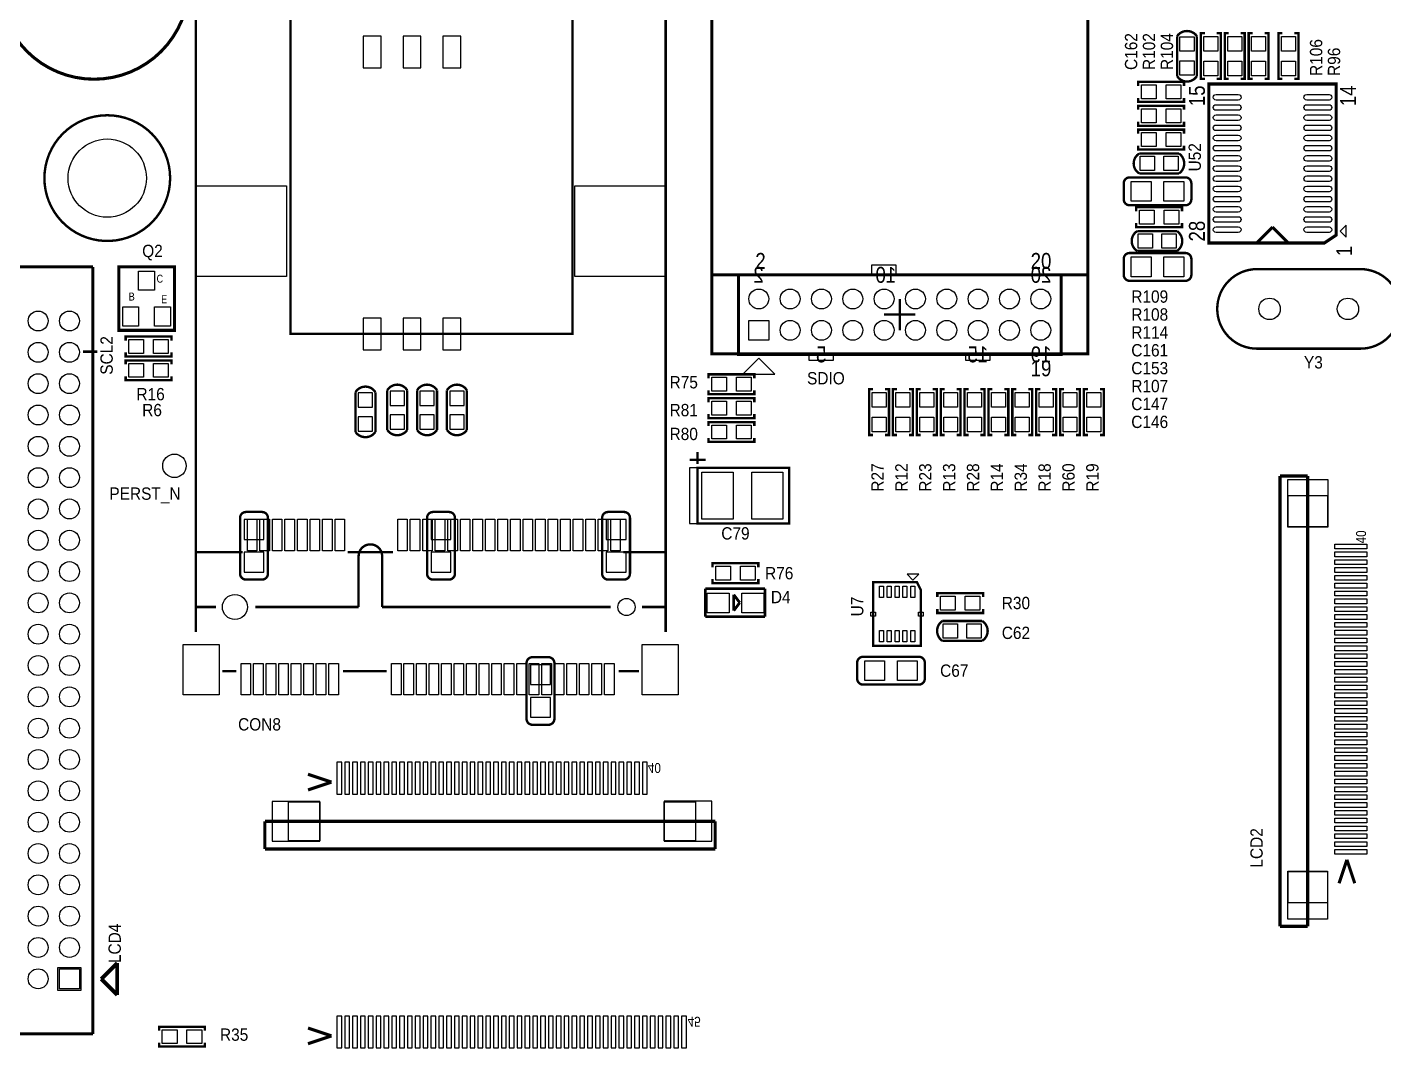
# Model space of a CAD drawing. Extents: x -36 to 186, y -9 to 157.
# Drawn here: x 8.9 to 95.5, y 50.5 to 115.6 of the extents above; entities that cross this region are included whole.
import ezdxf
from ezdxf.enums import TextEntityAlignment as Align

# ---------------------------------------------------------------- set-up
doc = ezdxf.new("R2010")
doc.units = 0
for name, color, linetype in [('BG_SILKSCREEN_TOP', 2, 'CONTINUOUS'), ('PG_SILKSCREEN_BOTTOM', 12, 'CONTINUOUS'), ('PG_SILKSCREEN_TOP', 13, 'CONTINUOUS'), ('PIN_BOTTOM', 15, 'CONTINUOUS'), ('PIN_TOP', 14, 'CONTINUOUS'), ('RD_SILKSCREEN_TOP', 16, 'CONTINUOUS')]:
    doc.layers.add(name, color=color, linetype=linetype)

msp = doc.modelspace()

# ---------------------------------------------------------------- linework, layer by layer
at = {"layer": 'BG_SILKSCREEN_TOP', "const_width": 0.1778}
for points in [[(52.1802, 78.8926), (52.1802, 79.7816)], [(52.1802, 79.7816), (55.9902, 79.7816)], [(55.9902, 78.0036), (55.9902, 79.7816)], [(52.1802, 78.0036), (52.1802, 78.8926)], [(53.9963, 78.3846), (53.9963, 79.4006)], [(53.9963, 79.4006), (54.3773, 78.8926)], [(53.9963, 78.3846), (54.3773, 78.8926)], [(52.1802, 78.0036), (55.9902, 78.0036)]]:
    msp.add_lwpolyline(points, dxfattribs=at)
at = {"layer": 'PG_SILKSCREEN_BOTTOM', "const_width": 0.15}
msp.add_lwpolyline([(43.6976, 96.0486), (25.6975, 96.0486), (25.6975, 121.2486), (43.6976, 121.2486)], close=True, dxfattribs=at)
at = {"layer": 'PG_SILKSCREEN_BOTTOM', "const_width": 0.1524}
for points in [[(29.8475, 92.3315), (29.8475, 89.7915, 0.52086), (31.1175, 89.7915), (31.1175, 92.3315, 0.559837)], [(31.877, 92.456), (31.877, 89.916, 0.520877), (33.147, 89.916), (33.147, 92.456, 0.559817)], [(33.782, 92.456), (33.782, 89.916, 0.520877), (35.052, 89.916), (35.052, 92.456, 0.559817)], [(35.687, 92.456), (35.687, 89.916, 0.520877), (36.957, 89.916), (36.957, 92.456, 0.559817)]]:
    msp.add_lwpolyline(points, format="xyb", close=True, dxfattribs=at)
for points in [[(24.257, 84.3026, 0.414214), (23.876, 84.6836), (22.86, 84.6836, 0.414214), (22.479, 84.3026)], [(36.195, 84.3026, 0.414214), (35.814, 84.6836), (34.798, 84.6836, 0.414214), (34.417, 84.3026)], [(47.371, 84.3026, 0.414214), (46.99, 84.6836), (45.974, 84.6836, 0.414214), (45.593, 84.3026)], [(22.479, 80.7466, 0.414214), (22.86, 80.3656), (23.876, 80.3656, 0.414214), (24.257, 80.7466)], [(34.417, 80.7466, 0.414214), (34.798, 80.3656), (35.814, 80.3656, 0.414214), (36.195, 80.7466)], [(45.593, 80.7466, 0.414214), (45.974, 80.3656), (46.99, 80.3656, 0.414214), (47.371, 80.7466)], [(42.545, 75.0316, 0.414214), (42.164, 75.4126), (41.148, 75.4126, 0.414214), (40.767, 75.0316)], [(40.767, 71.4756, 0.414214), (41.148, 71.0946), (42.164, 71.0946, 0.414214), (42.545, 71.4756)]]:
    msp.add_lwpolyline(points, format="xyb", dxfattribs=at)
at = {"layer": 'PG_SILKSCREEN_BOTTOM'}
for points, const_width in [([(22.479, 80.7466), (22.479, 84.3026)], 0.1524), ([(24.257, 84.3026), (24.257, 80.7466)], 0.1524), ([(34.417, 80.7466), (34.417, 84.3026)], 0.1524), ([(36.195, 84.3026), (36.195, 80.7466)], 0.1524), ([(45.593, 80.7466), (45.593, 84.3026)], 0.1524), ([(47.371, 84.3026), (47.371, 80.7466)], 0.1524), ([(40.767, 71.4756), (40.767, 75.0316)], 0.1524), ([(42.545, 75.0316), (42.545, 71.4756)], 0.1524), ([(26.814, 67.9361), (28.3139, 67.4362)], 0.1999), ([(26.814, 66.9361), (28.3139, 67.4362)], 0.1999), ([(24.064, 64.9361), (52.814, 64.9361)], 0.2032), ([(24.064, 64.9361), (24.064, 63.1612)], 0.2032), ([(52.814, 64.9361), (52.814, 63.1612)], 0.2032), ([(24.064, 63.1612), (52.814, 63.1612)], 0.2032), ([(26.814, 51.7309), (28.3139, 51.231)], 0.1999), ([(26.814, 50.7309), (28.3139, 51.231)], 0.1999)]:
    msp.add_lwpolyline(points, dxfattribs=dict(at, const_width=const_width))
for points in [[(25.5641, 66.1863), (27.5641, 66.1863), (27.5641, 63.6862), (25.5641, 63.6862)], [(49.564, 66.1863), (51.564, 66.1863), (51.564, 63.6861), (49.564, 63.6861)]]:
    msp.add_lwpolyline(points, close=True, dxfattribs=at)
at = {"layer": 'PG_SILKSCREEN_TOP'}
for points, const_width in [([(52.5948, 94.7844), (76.5947, 94.7844), (76.5947, 129.7846), (52.5948, 129.7846)], 0.1999), ([(84.328, 101.854), (84.328, 112.014), (92.456, 112.014), (92.456, 102.362), (91.694, 101.854)], 0.2032), ([(14.7345, 100.3402), (14.7345, 96.2762), (18.2905, 96.2762), (18.2905, 100.3402)], 0.2032), ([(51.689, 87.503), (57.531, 87.503), (57.531, 83.947), (51.689, 83.947)], 0.1524), ([(65.946, 76.1365), (62.898, 76.1365), (62.898, 80.2005), (65.692, 80.2005), (65.946, 79.6925)], 0.1524)]:
    msp.add_lwpolyline(points, close=True, dxfattribs=dict(at, const_width=const_width))
for points, const_width in [([(19.2102, 118.3665, 1), (7.106689, 118.36658, 1)], 0.1999), ([(82.296, 112.522), (82.296, 115.062, -0.520877), (83.566, 115.062), (83.566, 112.522, -0.559817)], 0.1524), ([(18.0132, 106, 1), (9.986795, 105.999982, 1)], 0.1524), ([(79.883, 107.569), (82.423, 107.569, -0.520877), (82.423, 106.299), (79.883, 106.299, -0.559817)], 0.1524), ([(79.756, 102.616), (82.296, 102.616, -0.520877), (82.296, 101.346), (79.756, 101.346, -0.559817)], 0.1524), ([(87.9094, 100.1903), (94.0054, 100.1903, -1), (94.0054, 95.1103), (87.4014, 95.1103, -1), (87.4014, 100.1903)], 0.1524), ([(69.85, 76.454), (67.31, 76.454, -0.520877), (67.31, 77.724), (69.85, 77.724, -0.559817)], 0.1524)]:
    msp.add_lwpolyline(points, format="xyb", close=True, dxfattribs=dict(at, const_width=const_width))
for points, const_width in [([(19.6481, 77.0155), (19.6481, 123.5156)], 0.1524), ([(49.6481, 123.5156), (49.6481, 77.0155)], 0.1524), ([(84.074, 112.3315), (83.82, 112.3315), (83.82, 115.2525), (84.074, 115.2525)], 0.1524), ([(84.836, 112.3315), (85.09, 112.3315), (85.09, 115.2525), (84.836, 115.2525)], 0.1524), ([(85.598, 112.3315), (85.344, 112.3315), (85.344, 115.2525), (85.598, 115.2525)], 0.1524), ([(86.36, 112.3315), (86.614, 112.3315), (86.614, 115.2525), (86.36, 115.2525)], 0.1524), ([(87.122, 112.3315), (86.868, 112.3315), (86.868, 115.2525), (87.122, 115.2525)], 0.1524), ([(87.884, 112.3315), (88.138, 112.3315), (88.138, 115.2525), (87.884, 115.2525)], 0.1524), ([(89.027, 112.3315), (88.773, 112.3315), (88.773, 115.2525), (89.027, 115.2525)], 0.1524), ([(89.789, 112.3315), (90.043, 112.3315), (90.043, 115.2525), (89.789, 115.2525)], 0.1524), ([(82.7405, 111.887), (82.7405, 112.141), (79.8195, 112.141), (79.8195, 111.887)], 0.1524), ([(82.7405, 111.125), (82.7405, 110.871), (79.8195, 110.871), (79.8195, 111.125)], 0.1524), ([(82.7405, 110.363), (82.7405, 110.617), (79.8195, 110.617), (79.8195, 110.363)], 0.1524), ([(82.7405, 109.601), (82.7405, 109.347), (79.8195, 109.347), (79.8195, 109.601)], 0.1524), ([(82.7405, 108.839), (82.7405, 109.093), (79.8195, 109.093), (79.8195, 108.839)], 0.1524), ([(82.7405, 108.077), (82.7405, 107.823), (79.8195, 107.823), (79.8195, 108.077)], 0.1524), ([(82.8294, 106.045), (79.2734, 106.045)], 0.1524), ([(79.2734, 104.267), (82.8294, 104.267)], 0.1524), ([(82.6135, 103.886), (82.6135, 104.14), (79.6925, 104.14), (79.6925, 103.886)], 0.1524), ([(82.6135, 103.124), (82.6135, 102.87), (79.6925, 102.87), (79.6925, 103.124)], 0.1524), ([(88.392, 102.87), (87.376, 101.854)], 0.2032), ([(88.392, 102.87), (89.408, 101.854)], 0.2032), ([(82.8294, 101.219), (79.2734, 101.219)], 0.1524), ([(13.0851, 100.3325), (8.0851, 100.3325)], 0.1999), ([(13.0848, 51.3613), (13.0851, 100.3325)], 0.1999), ([(52.6567, 99.8245), (76.6597, 99.8245)], 0.1999), ([(54.5948, 99.8245), (54.2948, 99.8245), (54.2948, 94.7445), (54.5948, 94.7445)], 0.2032), ([(54.5948, 99.8245), (74.8947, 99.8245), (74.8947, 94.7445), (54.5948, 94.7445)], 0.2032), ([(79.2734, 99.441), (82.8294, 99.441)], 0.1524), ([(65.5947, 97.2845), (64.5947, 97.2845), (64.5947, 98.2845)], 0.1501), ([(63.5947, 97.2845), (64.5947, 97.2845), (64.5947, 96.2845)], 0.1501), ([(18.0975, 95.631), (18.0975, 95.885), (15.1765, 95.885), (15.1765, 95.631)], 0.1524), ([(12.446, 94.9198), (13.3604, 94.9198)], 0.1524), ([(18.0975, 94.869), (18.0975, 94.615), (15.1765, 94.615), (15.1765, 94.869)], 0.1524), ([(15.1765, 94.107), (15.1765, 94.361), (18.0975, 94.361), (18.0975, 94.107)], 0.1524), ([(52.3875, 93.218), (52.3875, 93.472), (55.3085, 93.472), (55.3085, 93.218)], 0.1524), ([(15.1765, 93.345), (15.1765, 93.091), (18.0975, 93.091), (18.0975, 93.345)], 0.1524), ([(52.3875, 92.456), (52.3875, 92.202), (55.3085, 92.202), (55.3085, 92.456)], 0.1524), ([(52.3875, 91.694), (52.3875, 91.948), (55.3085, 91.948), (55.3085, 91.694)], 0.1524), ([(62.8904, 89.5985), (62.6364, 89.5985), (62.6364, 92.5195), (62.8904, 92.5195)], 0.1524), ([(63.6524, 89.5985), (63.9064, 89.5985), (63.9064, 92.5195), (63.6524, 92.5195)], 0.1524), ([(64.4144, 92.5195), (64.1604, 92.5195), (64.1604, 89.5985), (64.4144, 89.5985)], 0.1524), ([(65.1764, 92.5195), (65.4304, 92.5195), (65.4304, 89.5985), (65.1764, 89.5985)], 0.1524), ([(65.9384, 89.5985), (65.6844, 89.5985), (65.6844, 92.5195), (65.9384, 92.5195)], 0.1524), ([(66.7004, 89.5985), (66.9544, 89.5985), (66.9544, 92.5195), (66.7004, 92.5195)], 0.1524), ([(67.4624, 92.5195), (67.2084, 92.5195), (67.2084, 89.5985), (67.4624, 89.5985)], 0.1524), ([(68.2244, 92.5195), (68.4784, 92.5195), (68.4784, 89.5985), (68.2244, 89.5985)], 0.1524), ([(68.9864, 89.5985), (68.7324, 89.5985), (68.7324, 92.5195), (68.9864, 92.5195)], 0.1524), ([(69.7484, 89.5985), (70.0024, 89.5985), (70.0024, 92.5195), (69.7484, 92.5195)], 0.1524), ([(70.5104, 92.5195), (70.2564, 92.5195), (70.2564, 89.5985), (70.5104, 89.5985)], 0.1524), ([(71.2724, 92.5195), (71.5264, 92.5195), (71.5264, 89.5985), (71.2724, 89.5985)], 0.1524), ([(72.0344, 89.5985), (71.7804, 89.5985), (71.7804, 92.5195), (72.0344, 92.5195)], 0.1524), ([(72.7964, 89.5985), (73.0504, 89.5985), (73.0504, 92.5195), (72.7964, 92.5195)], 0.1524), ([(73.5584, 92.5195), (73.3044, 92.5195), (73.3044, 89.5985), (73.5584, 89.5985)], 0.1524), ([(74.3204, 92.5195), (74.5744, 92.5195), (74.5744, 89.5985), (74.3204, 89.5985)], 0.1524), ([(75.0824, 89.5985), (74.8284, 89.5985), (74.8284, 92.5195), (75.0824, 92.5195)], 0.1524), ([(75.8444, 89.5985), (76.0984, 89.5985), (76.0984, 92.5195), (75.8444, 92.5195)], 0.1524), ([(76.6064, 92.5195), (76.3524, 92.5195), (76.3524, 89.5985), (76.6064, 89.5985)], 0.1524), ([(77.3684, 92.5195), (77.6224, 92.5195), (77.6224, 89.5985), (77.3684, 89.5985)], 0.1524), ([(52.3875, 90.932), (52.3875, 90.678), (55.3085, 90.678), (55.3085, 90.932)], 0.1524), ([(52.3875, 90.17), (52.3875, 90.424), (55.3085, 90.424), (55.3085, 90.17)], 0.1524), ([(52.3875, 89.408), (52.3875, 89.154), (55.3085, 89.154), (55.3085, 89.408)], 0.1524), ([(51.689, 88.519), (51.689, 87.757)], 0.1524), ([(51.181, 88.011), (52.197, 88.011)], 0.1524), ([(90.6409, 86.977), (88.866, 86.977)], 0.2032), ([(88.866, 58.227), (88.866, 86.977)], 0.2032), ([(90.6409, 58.227), (90.6409, 86.977)], 0.2032), ([(22.6481, 82.1155), (19.6481, 82.1155)], 0.1524), ([(32.2481, 82.1155), (29.3482, 82.1155)], 0.1524), ([(30.0481, 78.6155), (30.0481, 81.8655)], 0.1524), ([(31.5481, 81.8655), (31.5481, 78.6155)], 0.1524), ([(49.6481, 82.1155), (46.9481, 82.1155)], 0.1524), ([(52.644, 81.1555), (52.644, 81.4095), (55.565, 81.4095), (55.565, 81.1555)], 0.1524), ([(52.644, 80.3935), (52.644, 80.1395), (55.565, 80.1395), (55.565, 80.3935)], 0.1524), ([(69.9135, 79.248), (69.9135, 79.502), (66.9925, 79.502), (66.9925, 79.248)], 0.1524), ([(20.9481, 78.6155), (19.6481, 78.6155)], 0.1524), ([(30.0481, 78.6155), (23.4481, 78.6155)], 0.1524), ([(46.1481, 78.6155), (31.5481, 78.6155)], 0.1524), ([(49.6481, 78.6155), (48.1481, 78.6155)], 0.1524), ([(69.9135, 78.486), (69.9135, 78.232), (66.9925, 78.232), (66.9925, 78.486)], 0.1524), ([(65.8114, 75.438), (62.2554, 75.438)], 0.1524), ([(21.3481, 74.5155), (22.2481, 74.5155)], 0.1524), ([(29.0482, 74.5155), (31.8481, 74.5155)], 0.1524), ([(46.6481, 74.5155), (47.9481, 74.5155)], 0.1524), ([(62.2554, 73.66), (65.8114, 73.66)], 0.1524), ([(92.6409, 60.977), (93.141, 62.4769)], 0.1999), ([(93.6409, 60.977), (93.141, 62.4769)], 0.1999), ([(90.6409, 58.227), (88.866, 58.227)], 0.2032), ([(13.6169, 54.8665), (14.6329, 55.8825)], 0.254), ([(14.6329, 53.8505), (14.6329, 55.8825)], 0.254), ([(14.6329, 53.8505), (13.6169, 54.8665)], 0.254), ([(13.0848, 51.3613), (8.0848, 51.3613)], 0.1999), ([(20.2311, 51.562), (20.2311, 51.816), (17.3101, 51.816), (17.3101, 51.562)], 0.1524), ([(20.2311, 50.8), (20.2311, 50.546), (17.3101, 50.546), (17.3101, 50.8)], 0.1524)]:
    msp.add_lwpolyline(points, dxfattribs=dict(at, const_width=const_width))
at = {"layer": 'PG_SILKSCREEN_TOP', "const_width": 0.1524}
for points in [[(79.2734, 104.267, -0.414214), (78.8924, 104.648), (78.8924, 105.664, -0.414214), (79.2734, 106.045)], [(82.8294, 106.045, -0.414214), (83.2104, 105.664), (83.2104, 104.648, -0.414214), (82.8294, 104.267)], [(79.2734, 99.441, -0.414214), (78.8924, 99.822), (78.8924, 100.838, -0.414214), (79.2734, 101.219)], [(82.8294, 101.219, -0.414214), (83.2104, 100.838), (83.2104, 99.822, -0.414214), (82.8294, 99.441)], [(31.5481, 81.8655, 1), (30.0481, 81.8655)], [(62.2554, 73.66, -0.414214), (61.8744, 74.041), (61.8744, 75.057, -0.414214), (62.2554, 75.438)], [(65.8114, 75.438, -0.414214), (66.1924, 75.057), (66.1924, 74.041, -0.414214), (65.8114, 73.66)]]:
    msp.add_lwpolyline(points, format="xyb", dxfattribs=at)
at = {"layer": 'PG_SILKSCREEN_TOP'}
for points in [[(92.71, 102.616), (93.091, 102.235), (93.091, 102.997)], [(62.8167, 99.8245), (62.8167, 100.4595), (64.3407, 100.4595), (64.3407, 99.8245)], [(55.5948, 94.5065), (54.5788, 93.4905), (56.6108, 93.4905)], [(58.8167, 94.3635), (58.8167, 94.7445), (60.3407, 94.7445), (60.3407, 94.3635)], [(68.8167, 94.3635), (68.8167, 94.7445), (70.3407, 94.7445), (70.3407, 94.3635)], [(51.181, 87.503), (51.181, 83.947), (51.689, 83.947), (51.689, 87.503)], [(91.8911, 83.727), (89.3909, 83.727), (89.3909, 85.727), (91.8911, 85.727)], [(65.438, 80.3275), (65.819, 80.7085), (65.057, 80.7085)], [(91.8911, 59.7271), (89.391, 59.7271), (89.391, 61.7271), (91.8911, 61.7271)], [(12.3215, 54.1299), (10.8483, 54.1299), (10.8483, 55.6031), (12.3215, 55.6031)]]:
    msp.add_lwpolyline(points, close=True, dxfattribs=at)
at = {"layer": 'PIN_BOTTOM'}
for points in [[(31.489, 113.0325), (31.489, 115.0645), (30.346, 115.0645), (30.346, 113.0325)], [(34.029, 113.0325), (34.029, 115.0645), (32.886, 115.0645), (32.886, 113.0325)], [(36.569, 113.0325), (36.569, 115.0645), (35.426, 115.0645), (35.426, 113.0325)], [(19.6525, 99.7199), (19.6525, 105.5111), (25.4437, 105.5111), (25.4437, 99.7199)], [(43.8525, 99.7199), (43.8525, 105.5111), (49.6437, 105.5111), (49.6437, 99.7199)], [(31.489, 95.0325), (31.489, 97.0645), (30.346, 97.0645), (30.346, 95.0325)], [(34.029, 95.0325), (34.029, 97.0645), (32.886, 97.0645), (32.886, 95.0325)], [(36.569, 95.0325), (36.569, 97.0645), (35.426, 97.0645), (35.426, 95.0325)], [(54.9597, 95.6495), (54.9597, 96.9195), (56.2297, 96.9195), (56.2297, 95.6495)], [(30.9397, 92.2807), (30.0253, 92.2807), (30.0253, 91.3663), (30.9397, 91.3663)], [(32.9692, 92.4052), (32.0548, 92.4052), (32.0548, 91.4908), (32.9692, 91.4908)], [(34.8742, 92.4052), (33.9598, 92.4052), (33.9598, 91.4908), (34.8742, 91.4908)], [(36.7792, 92.4052), (35.8648, 92.4052), (35.8648, 91.4908), (36.7792, 91.4908)], [(30.9397, 90.7567), (30.0253, 90.7567), (30.0253, 89.8423), (30.9397, 89.8423)], [(32.9692, 90.8812), (32.0548, 90.8812), (32.0548, 89.9668), (32.9692, 89.9668)], [(34.8742, 90.8812), (33.9598, 90.8812), (33.9598, 89.9668), (34.8742, 89.9668)], [(36.7792, 90.8812), (35.8648, 90.8812), (35.8648, 89.9668), (36.7792, 89.9668)], [(24.003, 84.201), (22.733, 84.201), (22.733, 82.931), (24.003, 82.931)], [(35.941, 84.201), (34.671, 84.201), (34.671, 82.931), (35.941, 82.931)], [(47.117, 84.201), (45.847, 84.201), (45.847, 82.931), (47.117, 82.931)], [(24.003, 82.1182), (22.733, 82.1182), (22.733, 80.8482), (24.003, 80.8482)], [(35.941, 82.1182), (34.671, 82.1182), (34.671, 80.8482), (35.941, 80.8482)], [(47.117, 82.1182), (45.847, 82.1182), (45.847, 80.8482), (47.117, 80.8482)], [(42.291, 74.93), (41.021, 74.93), (41.021, 73.66), (42.291, 73.66)], [(42.291, 72.8472), (41.021, 72.8472), (41.021, 71.5772), (42.291, 71.5772)], [(28.6614, 68.7045), (28.6614, 66.6725), (28.9662, 66.6725), (28.9662, 68.7045)], [(29.1615, 68.7045), (29.1615, 66.6725), (29.4663, 66.6725), (29.4663, 68.7045)], [(29.6616, 68.7045), (29.6616, 66.6725), (29.9664, 66.6725), (29.9664, 68.7045)], [(30.1617, 68.7045), (30.1617, 66.6725), (30.4665, 66.6725), (30.4665, 68.7045)], [(30.6619, 68.7045), (30.6619, 66.6725), (30.9667, 66.6725), (30.9667, 68.7045)], [(31.162, 68.7045), (31.162, 66.6725), (31.4668, 66.6725), (31.4668, 68.7045)], [(31.6621, 68.7045), (31.6621, 66.6725), (31.9669, 66.6725), (31.9669, 68.7045)], [(32.1622, 68.7045), (32.1622, 66.6725), (32.467, 66.6725), (32.467, 68.7045)], [(32.6624, 68.7045), (32.6624, 66.6725), (32.9672, 66.6725), (32.9672, 68.7045)], [(33.1625, 68.7045), (33.1625, 66.6725), (33.4673, 66.6725), (33.4673, 68.7045)], [(33.6626, 68.7045), (33.6626, 66.6725), (33.9674, 66.6725), (33.9674, 68.7045)], [(34.1627, 68.7045), (34.1627, 66.6725), (34.4675, 66.6725), (34.4675, 68.7045)], [(34.6629, 68.7045), (34.6629, 66.6725), (34.9677, 66.6725), (34.9677, 68.7045)], [(35.163, 68.7045), (35.163, 66.6725), (35.4678, 66.6725), (35.4678, 68.7045)], [(35.6631, 68.7045), (35.6631, 66.6725), (35.9679, 66.6725), (35.9679, 68.7045)], [(36.1632, 68.7045), (36.1632, 66.6725), (36.468, 66.6725), (36.468, 68.7045)], [(36.6634, 68.7045), (36.6634, 66.6725), (36.9682, 66.6725), (36.9682, 68.7045)], [(37.1635, 68.7045), (37.1635, 66.6725), (37.4683, 66.6725), (37.4683, 68.7045)], [(37.6636, 68.7045), (37.6636, 66.6725), (37.9684, 66.6725), (37.9684, 68.7045)], [(38.1638, 68.7045), (38.1638, 66.6725), (38.4686, 66.6725), (38.4686, 68.7045)], [(38.6639, 68.7045), (38.6639, 66.6725), (38.9687, 66.6725), (38.9687, 68.7045)], [(39.164, 68.7045), (39.164, 66.6725), (39.4688, 66.6725), (39.4688, 68.7045)], [(39.6641, 68.7045), (39.6641, 66.6725), (39.9689, 66.6725), (39.9689, 68.7045)], [(40.1643, 68.7045), (40.1643, 66.6725), (40.4691, 66.6725), (40.4691, 68.7045)], [(40.6644, 68.7045), (40.6644, 66.6725), (40.9692, 66.6725), (40.9692, 68.7045)], [(41.1645, 68.7045), (41.1645, 66.6725), (41.4693, 66.6725), (41.4693, 68.7045)], [(41.6646, 68.7045), (41.6646, 66.6725), (41.9694, 66.6725), (41.9694, 68.7045)], [(42.1648, 68.7045), (42.1648, 66.6725), (42.4696, 66.6725), (42.4696, 68.7045)], [(42.6649, 68.7045), (42.6649, 66.6725), (42.9697, 66.6725), (42.9697, 68.7045)], [(43.165, 68.7045), (43.165, 66.6725), (43.4698, 66.6725), (43.4698, 68.7045)], [(43.6651, 68.7045), (43.6651, 66.6725), (43.9699, 66.6725), (43.9699, 68.7045)], [(44.1653, 68.7045), (44.1653, 66.6725), (44.4701, 66.6725), (44.4701, 68.7045)], [(44.6654, 68.7045), (44.6654, 66.6725), (44.9702, 66.6725), (44.9702, 68.7045)], [(45.1655, 68.7045), (45.1655, 66.6725), (45.4703, 66.6725), (45.4703, 68.7045)], [(45.6656, 68.7045), (45.6656, 66.6725), (45.9704, 66.6725), (45.9704, 68.7045)], [(46.1658, 68.7045), (46.1658, 66.6725), (46.4706, 66.6725), (46.4706, 68.7045)], [(46.6659, 68.7045), (46.6659, 66.6725), (46.9707, 66.6725), (46.9707, 68.7045)], [(47.166, 68.7045), (47.166, 66.6725), (47.4708, 66.6725), (47.4708, 68.7045)], [(47.6661, 68.7045), (47.6661, 66.6725), (47.9709, 66.6725), (47.9709, 68.7045)], [(48.1663, 68.7045), (48.1663, 66.6725), (48.4711, 66.6725), (48.4711, 68.7045)], [(24.5288, 66.2), (24.5288, 63.66), (27.5768, 63.66), (27.5768, 66.2)], [(49.5503, 66.2127), (49.5503, 63.6727), (52.5983, 63.6727), (52.5983, 66.2127)], [(12.2214, 54.2424), (10.9514, 54.2424), (10.9514, 55.5124), (12.2214, 55.5124)], [(28.6614, 52.4993), (28.6614, 50.4673), (28.9662, 50.4673), (28.9662, 52.4993)], [(29.1615, 52.4993), (29.1615, 50.4673), (29.4663, 50.4673), (29.4663, 52.4993)], [(29.6616, 52.4993), (29.6616, 50.4673), (29.9664, 50.4673), (29.9664, 52.4993)], [(30.1617, 52.4993), (30.1617, 50.4673), (30.4665, 50.4673), (30.4665, 52.4993)], [(30.6619, 52.4993), (30.6619, 50.4673), (30.9667, 50.4673), (30.9667, 52.4993)], [(31.162, 52.4993), (31.162, 50.4673), (31.4668, 50.4673), (31.4668, 52.4993)], [(31.6621, 52.4993), (31.6621, 50.4673), (31.9669, 50.4673), (31.9669, 52.4993)], [(32.1622, 52.4993), (32.1622, 50.4673), (32.467, 50.4673), (32.467, 52.4993)], [(32.6624, 52.4993), (32.6624, 50.4673), (32.9672, 50.4673), (32.9672, 52.4993)], [(33.1625, 52.4993), (33.1625, 50.4673), (33.4673, 50.4673), (33.4673, 52.4993)], [(33.6626, 52.4993), (33.6626, 50.4673), (33.9674, 50.4673), (33.9674, 52.4993)], [(34.1627, 52.4993), (34.1627, 50.4673), (34.4675, 50.4673), (34.4675, 52.4993)], [(34.6629, 52.4993), (34.6629, 50.4673), (34.9677, 50.4673), (34.9677, 52.4993)], [(35.163, 52.4993), (35.163, 50.4673), (35.4678, 50.4673), (35.4678, 52.4993)], [(35.6631, 52.4993), (35.6631, 50.4673), (35.9679, 50.4673), (35.9679, 52.4993)], [(36.1633, 52.4993), (36.1633, 50.4673), (36.4681, 50.4673), (36.4681, 52.4993)], [(36.6634, 52.4993), (36.6634, 50.4673), (36.9682, 50.4673), (36.9682, 52.4993)], [(37.1635, 52.4993), (37.1635, 50.4673), (37.4683, 50.4673), (37.4683, 52.4993)], [(37.6636, 52.4993), (37.6636, 50.4673), (37.9684, 50.4673), (37.9684, 52.4993)], [(38.1638, 52.4993), (38.1638, 50.4673), (38.4686, 50.4673), (38.4686, 52.4993)], [(38.6639, 52.4993), (38.6639, 50.4673), (38.9687, 50.4673), (38.9687, 52.4993)], [(39.164, 52.4993), (39.164, 50.4673), (39.4688, 50.4673), (39.4688, 52.4993)], [(39.6641, 52.4993), (39.6641, 50.4673), (39.9689, 50.4673), (39.9689, 52.4993)], [(40.1643, 52.4993), (40.1643, 50.4673), (40.4691, 50.4673), (40.4691, 52.4993)], [(40.6644, 52.4993), (40.6644, 50.4673), (40.9692, 50.4673), (40.9692, 52.4993)], [(41.1645, 52.4993), (41.1645, 50.4673), (41.4693, 50.4673), (41.4693, 52.4993)], [(41.6646, 52.4993), (41.6646, 50.4673), (41.9694, 50.4673), (41.9694, 52.4993)], [(42.1648, 52.4993), (42.1648, 50.4673), (42.4696, 50.4673), (42.4696, 52.4993)], [(42.6649, 52.4993), (42.6649, 50.4673), (42.9697, 50.4673), (42.9697, 52.4993)], [(43.165, 52.4993), (43.165, 50.4673), (43.4698, 50.4673), (43.4698, 52.4993)], [(43.6651, 52.4993), (43.6651, 50.4673), (43.9699, 50.4673), (43.9699, 52.4993)], [(44.1653, 52.4993), (44.1653, 50.4673), (44.4701, 50.4673), (44.4701, 52.4993)], [(44.6654, 52.4993), (44.6654, 50.4673), (44.9702, 50.4673), (44.9702, 52.4993)], [(45.1655, 52.4993), (45.1655, 50.4673), (45.4703, 50.4673), (45.4703, 52.4993)], [(45.6656, 52.4993), (45.6656, 50.4673), (45.9704, 50.4673), (45.9704, 52.4993)], [(46.1658, 52.4993), (46.1658, 50.4673), (46.4706, 50.4673), (46.4706, 52.4993)], [(46.6659, 52.4993), (46.6659, 50.4673), (46.9707, 50.4673), (46.9707, 52.4993)], [(47.166, 52.4993), (47.166, 50.4673), (47.4708, 50.4673), (47.4708, 52.4993)], [(47.6661, 52.4993), (47.6661, 50.4673), (47.9709, 50.4673), (47.9709, 52.4993)], [(48.1663, 52.4993), (48.1663, 50.4673), (48.4711, 50.4673), (48.4711, 52.4993)], [(48.6663, 52.4993), (48.6663, 50.4673), (48.9711, 50.4673), (48.9711, 52.4993)], [(49.1663, 52.4993), (49.1663, 50.4673), (49.4711, 50.4673), (49.4711, 52.4993)], [(49.6663, 52.4993), (49.6663, 50.4673), (49.9711, 50.4673), (49.9711, 52.4993)], [(50.1663, 52.4993), (50.1663, 50.4673), (50.4711, 50.4673), (50.4711, 52.4993)], [(50.6663, 52.4993), (50.6663, 50.4673), (50.9711, 50.4673), (50.9711, 52.4993)]]:
    msp.add_lwpolyline(points, close=True, dxfattribs=at)
for centre, radius in [((14, 106), 2.5), ((55.5947, 98.2845), 0.635), ((57.5947, 98.2845), 0.635), ((59.5947, 98.2845), 0.635), ((61.5947, 98.2845), 0.635), ((63.5947, 98.2845), 0.635), ((65.5947, 98.2845), 0.635), ((67.5947, 98.2845), 0.635), ((69.5947, 98.2845), 0.635), ((71.5947, 98.2845), 0.635), ((73.5947, 98.2845), 0.635), ((88.2015, 97.6503), 0.6858), ((93.2053, 97.6503), 0.6858), ((9.5864, 96.8773), 0.635), ((11.5864, 96.8773), 0.635), ((57.5947, 96.2845), 0.635), ((59.5947, 96.2845), 0.635), ((61.5947, 96.2845), 0.635), ((63.5947, 96.2845), 0.635), ((65.5947, 96.2845), 0.635), ((67.5947, 96.2845), 0.635), ((69.5947, 96.2845), 0.635), ((71.5947, 96.2845), 0.635), ((73.5947, 96.2845), 0.635), ((9.5864, 94.8773), 0.635), ((11.5864, 94.8773), 0.635), ((9.5864, 92.8773), 0.635), ((11.5864, 92.8773), 0.635), ((9.5864, 90.8773), 0.635), ((11.5864, 90.8773), 0.635), ((9.5864, 88.8774), 0.635), ((11.5864, 88.8774), 0.635), ((9.5864, 86.8774), 0.635), ((11.5864, 86.8774), 0.635), ((9.5864, 84.8774), 0.635), ((11.5864, 84.8774), 0.635), ((9.5864, 82.8774), 0.635), ((11.5864, 82.8774), 0.635), ((9.5864, 80.8774), 0.635), ((11.5864, 80.8774), 0.635), ((9.5864, 78.8774), 0.635), ((11.5864, 78.8774), 0.635), ((22.1481, 78.6155), 0.8001), ((47.1481, 78.6155), 0.5461), ((9.5864, 76.8774), 0.635), ((11.5864, 76.8774), 0.635), ((9.5864, 74.8774), 0.635), ((11.5864, 74.8774), 0.635), ((9.5864, 72.8774), 0.635), ((11.5864, 72.8774), 0.635), ((9.5864, 70.8774), 0.635), ((11.5864, 70.8774), 0.635), ((9.5864, 68.8774), 0.635), ((11.5864, 68.8774), 0.635), ((9.5864, 66.8774), 0.635), ((11.5864, 66.8774), 0.635), ((9.5864, 64.8774), 0.635), ((11.5864, 64.8774), 0.635), ((9.5864, 62.8774), 0.635), ((11.5864, 62.8774), 0.635), ((9.5864, 60.8774), 0.635), ((11.5864, 60.8774), 0.635), ((9.5864, 58.8774), 0.635), ((11.5864, 58.8774), 0.635), ((9.5864, 56.8774), 0.635), ((11.5864, 56.8774), 0.635), ((9.5864, 54.8774), 0.635)]:
    msp.add_circle(centre, radius, dxfattribs=at)
at = {"layer": 'PIN_TOP'}
for points in [[(83.3882, 114.0968), (82.4738, 114.0968), (82.4738, 115.0112), (83.3882, 115.0112)], [(84.8995, 114.1095), (84.0105, 114.1095), (84.0105, 115.0493), (84.8995, 115.0493)], [(86.4235, 114.1095), (85.5345, 114.1095), (85.5345, 115.0493), (86.4235, 115.0493)], [(87.9475, 114.1095), (87.0585, 114.1095), (87.0585, 115.0493), (87.9475, 115.0493)], [(89.8525, 114.1095), (88.9635, 114.1095), (88.9635, 115.0493), (89.8525, 115.0493)], [(83.3882, 112.5728), (82.4738, 112.5728), (82.4738, 113.4872), (83.3882, 113.4872)], [(84.8995, 112.5347), (84.0105, 112.5347), (84.0105, 113.4745), (84.8995, 113.4745)], [(86.4235, 112.5347), (85.5345, 112.5347), (85.5345, 113.4745), (86.4235, 113.4745)], [(87.9475, 112.5347), (87.0585, 112.5347), (87.0585, 113.4745), (87.9475, 113.4745)], [(89.8525, 112.5347), (88.9635, 112.5347), (88.9635, 113.4745), (89.8525, 113.4745)], [(80.9625, 111.9505), (80.9625, 111.0615), (80.0227, 111.0615), (80.0227, 111.9505)], [(82.5373, 111.9505), (82.5373, 111.0615), (81.5975, 111.0615), (81.5975, 111.9505)], [(80.9625, 110.4265), (80.9625, 109.5375), (80.0227, 109.5375), (80.0227, 110.4265)], [(82.5373, 110.4265), (82.5373, 109.5375), (81.5975, 109.5375), (81.5975, 110.4265)], [(80.9625, 108.9025), (80.9625, 108.0135), (80.0227, 108.0135), (80.0227, 108.9025)], [(82.5373, 108.9025), (82.5373, 108.0135), (81.5975, 108.0135), (81.5975, 108.9025)], [(79.9338, 106.4768), (79.9338, 107.3912), (80.8482, 107.3912), (80.8482, 106.4768)], [(81.4578, 106.4768), (81.4578, 107.3912), (82.3722, 107.3912), (82.3722, 106.4768)], [(79.375, 104.521), (79.375, 105.791), (80.645, 105.791), (80.645, 104.521)], [(81.4578, 104.521), (81.4578, 105.791), (82.7278, 105.791), (82.7278, 104.521)], [(19.6525, 99.7199), (19.6525, 105.5111), (25.4437, 105.5111), (25.4437, 99.7199)], [(43.8525, 99.7199), (43.8525, 105.5111), (49.6437, 105.5111), (49.6437, 99.7199)], [(80.8355, 103.9495), (80.8355, 103.0605), (79.8957, 103.0605), (79.8957, 103.9495)], [(82.4103, 103.9495), (82.4103, 103.0605), (81.4705, 103.0605), (81.4705, 103.9495)], [(79.8068, 101.5238), (79.8068, 102.4382), (80.7212, 102.4382), (80.7212, 101.5238)], [(81.3308, 101.5238), (81.3308, 102.4382), (82.2452, 102.4382), (82.2452, 101.5238)], [(79.375, 99.695), (79.375, 100.965), (80.645, 100.965), (80.645, 99.695)], [(81.4578, 99.695), (81.4578, 100.965), (82.7278, 100.965), (82.7278, 99.695)], [(16.0045, 98.8416), (16.0045, 100.0608), (17.0205, 100.0608), (17.0205, 98.8416)], [(14.9885, 96.5556), (14.9885, 97.7748), (16.0045, 97.7748), (16.0045, 96.5556)], [(17.0205, 96.5556), (17.0205, 97.7748), (18.0365, 97.7748), (18.0365, 96.5556)], [(54.9597, 95.6495), (54.9597, 96.9195), (56.2297, 96.9195), (56.2297, 95.6495)], [(16.3195, 95.6945), (16.3195, 94.8055), (15.3797, 94.8055), (15.3797, 95.6945)], [(17.8943, 95.6945), (17.8943, 94.8055), (16.9545, 94.8055), (16.9545, 95.6945)], [(15.3797, 93.2815), (15.3797, 94.1705), (16.3195, 94.1705), (16.3195, 93.2815)], [(16.9545, 93.2815), (16.9545, 94.1705), (17.8943, 94.1705), (17.8943, 93.2815)], [(52.5907, 92.3925), (52.5907, 93.2815), (53.5305, 93.2815), (53.5305, 92.3925)], [(54.1655, 92.3925), (54.1655, 93.2815), (55.1053, 93.2815), (55.1053, 92.3925)], [(63.7159, 91.3765), (62.8269, 91.3765), (62.8269, 92.3163), (63.7159, 92.3163)], [(64.3509, 92.3163), (65.2399, 92.3163), (65.2399, 91.3765), (64.3509, 91.3765)], [(66.7639, 91.3765), (65.8749, 91.3765), (65.8749, 92.3163), (66.7639, 92.3163)], [(67.3989, 92.3163), (68.2879, 92.3163), (68.2879, 91.3765), (67.3989, 91.3765)], [(69.8119, 91.3765), (68.9229, 91.3765), (68.9229, 92.3163), (69.8119, 92.3163)], [(70.4469, 92.3163), (71.3359, 92.3163), (71.3359, 91.3765), (70.4469, 91.3765)], [(72.8599, 91.3765), (71.9709, 91.3765), (71.9709, 92.3163), (72.8599, 92.3163)], [(73.4949, 92.3163), (74.3839, 92.3163), (74.3839, 91.3765), (73.4949, 91.3765)], [(75.9079, 91.3765), (75.0189, 91.3765), (75.0189, 92.3163), (75.9079, 92.3163)], [(76.5429, 92.3163), (77.4319, 92.3163), (77.4319, 91.3765), (76.5429, 91.3765)], [(52.5907, 90.8685), (52.5907, 91.7575), (53.5305, 91.7575), (53.5305, 90.8685)], [(54.1655, 90.8685), (54.1655, 91.7575), (55.1053, 91.7575), (55.1053, 90.8685)], [(52.5907, 89.3445), (52.5907, 90.2335), (53.5305, 90.2335), (53.5305, 89.3445)], [(54.1655, 89.3445), (54.1655, 90.2335), (55.1053, 90.2335), (55.1053, 89.3445)], [(63.7159, 89.8017), (62.8269, 89.8017), (62.8269, 90.7415), (63.7159, 90.7415)], [(64.3509, 90.7415), (65.2399, 90.7415), (65.2399, 89.8017), (64.3509, 89.8017)], [(66.7639, 89.8017), (65.8749, 89.8017), (65.8749, 90.7415), (66.7639, 90.7415)], [(67.3989, 90.7415), (68.2879, 90.7415), (68.2879, 89.8017), (67.3989, 89.8017)], [(69.8119, 89.8017), (68.9229, 89.8017), (68.9229, 90.7415), (69.8119, 90.7415)], [(70.4469, 90.7415), (71.3359, 90.7415), (71.3359, 89.8017), (70.4469, 89.8017)], [(72.8599, 89.8017), (71.9709, 89.8017), (71.9709, 90.7415), (72.8599, 90.7415)], [(73.4949, 90.7415), (74.3839, 90.7415), (74.3839, 89.8017), (73.4949, 89.8017)], [(75.9079, 89.8017), (75.0189, 89.8017), (75.0189, 90.7415), (75.9079, 90.7415)], [(76.5429, 90.7415), (77.4319, 90.7415), (77.4319, 89.8017), (76.5429, 89.8017)], [(51.9684, 84.2264), (51.9684, 87.2236), (53.9496, 87.2236), (53.9496, 84.2264)], [(55.1434, 84.2264), (55.1434, 87.2236), (57.1246, 87.2236), (57.1246, 84.2264)], [(91.9175, 83.7133), (89.3775, 83.7133), (89.3775, 86.7613), (91.9175, 86.7613)], [(22.9433, 82.2122), (22.9433, 84.2188), (23.5529, 84.2188), (23.5529, 82.2122)], [(23.7433, 82.2122), (23.7433, 84.2188), (24.3529, 84.2188), (24.3529, 82.2122)], [(24.5433, 82.2122), (24.5433, 84.2188), (25.1529, 84.2188), (25.1529, 82.2122)], [(25.3433, 82.2122), (25.3433, 84.2188), (25.9529, 84.2188), (25.9529, 82.2122)], [(26.1433, 82.2122), (26.1433, 84.2188), (26.7529, 84.2188), (26.7529, 82.2122)], [(26.9433, 82.2122), (26.9433, 84.2188), (27.5529, 84.2188), (27.5529, 82.2122)], [(27.7433, 82.2122), (27.7433, 84.2188), (28.3529, 84.2188), (28.3529, 82.2122)], [(28.5433, 82.2122), (28.5433, 84.2188), (29.1529, 84.2188), (29.1529, 82.2122)], [(32.5433, 82.2122), (32.5433, 84.2188), (33.1529, 84.2188), (33.1529, 82.2122)], [(33.3433, 82.2122), (33.3433, 84.2188), (33.9529, 84.2188), (33.9529, 82.2122)], [(34.1433, 82.2122), (34.1433, 84.2188), (34.7529, 84.2188), (34.7529, 82.2122)], [(34.9433, 82.2122), (34.9433, 84.2188), (35.5529, 84.2188), (35.5529, 82.2122)], [(35.7433, 82.2122), (35.7433, 84.2188), (36.3529, 84.2188), (36.3529, 82.2122)], [(36.5433, 82.2122), (36.5433, 84.2188), (37.1529, 84.2188), (37.1529, 82.2122)], [(37.3433, 82.2122), (37.3433, 84.2188), (37.9529, 84.2188), (37.9529, 82.2122)], [(38.1433, 82.2122), (38.1433, 84.2188), (38.7529, 84.2188), (38.7529, 82.2122)], [(38.9433, 82.2122), (38.9433, 84.2188), (39.5529, 84.2188), (39.5529, 82.2122)], [(39.7433, 82.2122), (39.7433, 84.2188), (40.3529, 84.2188), (40.3529, 82.2122)], [(40.5433, 82.2122), (40.5433, 84.2188), (41.1529, 84.2188), (41.1529, 82.2122)], [(41.3433, 82.2122), (41.3433, 84.2188), (41.9529, 84.2188), (41.9529, 82.2122)], [(42.1433, 82.2122), (42.1433, 84.2188), (42.7529, 84.2188), (42.7529, 82.2122)], [(42.9433, 82.2122), (42.9433, 84.2188), (43.5529, 84.2188), (43.5529, 82.2122)], [(43.7433, 82.2122), (43.7433, 84.2188), (44.3529, 84.2188), (44.3529, 82.2122)], [(44.5433, 82.2122), (44.5433, 84.2188), (45.1529, 84.2188), (45.1529, 82.2122)], [(45.3433, 82.2122), (45.3433, 84.2188), (45.9529, 84.2188), (45.9529, 82.2122)], [(46.1433, 82.2122), (46.1433, 84.2188), (46.7529, 84.2188), (46.7529, 82.2122)], [(94.4093, 82.3293), (92.3773, 82.3293), (92.3773, 82.6341), (94.4093, 82.6341)], [(94.4093, 81.8291), (92.3773, 81.8291), (92.3773, 82.1339), (94.4093, 82.1339)], [(94.4093, 81.329), (92.3773, 81.329), (92.3773, 81.6338), (94.4093, 81.6338)], [(52.8472, 80.33), (52.8472, 81.219), (53.787, 81.219), (53.787, 80.33)], [(54.422, 80.33), (54.422, 81.219), (55.3618, 81.219), (55.3618, 80.33)], [(94.4093, 80.8289), (92.3773, 80.8289), (92.3773, 81.1337), (94.4093, 81.1337)], [(94.4093, 80.3288), (92.3773, 80.3288), (92.3773, 80.6336), (94.4093, 80.6336)], [(63.549, 79.9366), (63.549, 79.2254), (63.295, 79.2254), (63.295, 79.9366)], [(64.049, 79.9366), (64.049, 79.2254), (63.795, 79.2254), (63.795, 79.9366)], [(64.549, 79.9366), (64.549, 79.2254), (64.295, 79.2254), (64.295, 79.9366)], [(65.049, 79.9366), (65.049, 79.2254), (64.795, 79.2254), (64.795, 79.9366)], [(65.549, 79.9366), (65.549, 79.2254), (65.295, 79.2254), (65.295, 79.9366)], [(94.4093, 79.8286), (92.3773, 79.8286), (92.3773, 80.1334), (94.4093, 80.1334)], [(52.2996, 78.2345), (52.2996, 79.5045), (53.6996, 79.5045), (53.6996, 78.2345)], [(54.5094, 78.2345), (54.5094, 79.5045), (55.9094, 79.5045), (55.9094, 78.2345)], [(68.1355, 79.3115), (68.1355, 78.4225), (67.1957, 78.4225), (67.1957, 79.3115)], [(69.7103, 79.3115), (69.7103, 78.4225), (68.7705, 78.4225), (68.7705, 79.3115)], [(94.4093, 79.3285), (92.3773, 79.3285), (92.3773, 79.6333), (94.4093, 79.6333)], [(94.4093, 78.8284), (92.3773, 78.8284), (92.3773, 79.1332), (94.4093, 79.1332)], [(62.748, 78.2955), (63.048, 78.2955), (63.048, 78.0415), (62.748, 78.0415)], [(65.796, 78.2955), (66.096, 78.2955), (66.096, 78.0415), (65.796, 78.0415)], [(94.4093, 78.3283), (92.3773, 78.3283), (92.3773, 78.6331), (94.4093, 78.6331)], [(94.4093, 77.8281), (92.3773, 77.8281), (92.3773, 78.1329), (94.4093, 78.1329)], [(63.549, 77.1116), (63.549, 76.4004), (63.295, 76.4004), (63.295, 77.1116)], [(64.049, 77.1116), (64.049, 76.4004), (63.795, 76.4004), (63.795, 77.1116)], [(64.549, 77.1116), (64.549, 76.4004), (64.295, 76.4004), (64.295, 77.1116)], [(65.049, 77.1116), (65.049, 76.4004), (64.795, 76.4004), (64.795, 77.1116)], [(65.549, 77.1116), (65.549, 76.4004), (65.295, 76.4004), (65.295, 77.1116)], [(68.2752, 77.5462), (68.2752, 76.6318), (67.3608, 76.6318), (67.3608, 77.5462)], [(69.7992, 77.5462), (69.7992, 76.6318), (68.8848, 76.6318), (68.8848, 77.5462)], [(94.4093, 77.328), (92.3773, 77.328), (92.3773, 77.6328), (94.4093, 77.6328)], [(94.4093, 76.8279), (92.3773, 76.8279), (92.3773, 77.1327), (94.4093, 77.1327)], [(94.4093, 76.3278), (92.3773, 76.3278), (92.3773, 76.6326), (94.4093, 76.6326)], [(18.8424, 73.0153), (18.8424, 76.2157), (21.1538, 76.2157), (21.1538, 73.0153)], [(48.1424, 73.0153), (48.1424, 76.2157), (50.4538, 76.2157), (50.4538, 73.0153)], [(94.4093, 75.8276), (92.3773, 75.8276), (92.3773, 76.1324), (94.4093, 76.1324)], [(94.4093, 75.3275), (92.3773, 75.3275), (92.3773, 75.6323), (94.4093, 75.6323)], [(22.5433, 73.0122), (22.5433, 75.0188), (23.1529, 75.0188), (23.1529, 73.0122)], [(23.3433, 73.0122), (23.3433, 75.0188), (23.9529, 75.0188), (23.9529, 73.0122)], [(24.1433, 73.0122), (24.1433, 75.0188), (24.7529, 75.0188), (24.7529, 73.0122)], [(24.9433, 73.0122), (24.9433, 75.0188), (25.5529, 75.0188), (25.5529, 73.0122)], [(25.7433, 73.0122), (25.7433, 75.0188), (26.3529, 75.0188), (26.3529, 73.0122)], [(26.5433, 73.0122), (26.5433, 75.0188), (27.1529, 75.0188), (27.1529, 73.0122)], [(27.3433, 73.0122), (27.3433, 75.0188), (27.9529, 75.0188), (27.9529, 73.0122)], [(28.1433, 73.0122), (28.1433, 75.0188), (28.7529, 75.0188), (28.7529, 73.0122)], [(32.1433, 73.0122), (32.1433, 75.0188), (32.7529, 75.0188), (32.7529, 73.0122)], [(32.9433, 73.0122), (32.9433, 75.0188), (33.5529, 75.0188), (33.5529, 73.0122)], [(33.7433, 73.0122), (33.7433, 75.0188), (34.3529, 75.0188), (34.3529, 73.0122)], [(34.5433, 73.0122), (34.5433, 75.0188), (35.1529, 75.0188), (35.1529, 73.0122)], [(35.3433, 73.0122), (35.3433, 75.0188), (35.9529, 75.0188), (35.9529, 73.0122)], [(36.1433, 73.0122), (36.1433, 75.0188), (36.7529, 75.0188), (36.7529, 73.0122)], [(36.9433, 73.0122), (36.9433, 75.0188), (37.5529, 75.0188), (37.5529, 73.0122)], [(37.7433, 73.0122), (37.7433, 75.0188), (38.3529, 75.0188), (38.3529, 73.0122)], [(38.5433, 73.0122), (38.5433, 75.0188), (39.1529, 75.0188), (39.1529, 73.0122)], [(39.3433, 73.0122), (39.3433, 75.0188), (39.9529, 75.0188), (39.9529, 73.0122)], [(40.1433, 73.0122), (40.1433, 75.0188), (40.7529, 75.0188), (40.7529, 73.0122)], [(40.9433, 73.0122), (40.9433, 75.0188), (41.5529, 75.0188), (41.5529, 73.0122)], [(41.7433, 73.0122), (41.7433, 75.0188), (42.3529, 75.0188), (42.3529, 73.0122)], [(42.5433, 73.0122), (42.5433, 75.0188), (43.1529, 75.0188), (43.1529, 73.0122)], [(43.3433, 73.0122), (43.3433, 75.0188), (43.9529, 75.0188), (43.9529, 73.0122)], [(44.1433, 73.0122), (44.1433, 75.0188), (44.7529, 75.0188), (44.7529, 73.0122)], [(44.9433, 73.0122), (44.9433, 75.0188), (45.5529, 75.0188), (45.5529, 73.0122)], [(45.7433, 73.0122), (45.7433, 75.0188), (46.3529, 75.0188), (46.3529, 73.0122)], [(62.357, 73.914), (62.357, 75.184), (63.627, 75.184), (63.627, 73.914)], [(64.4398, 73.914), (64.4398, 75.184), (65.7098, 75.184), (65.7098, 73.914)], [(94.4093, 74.8274), (92.3773, 74.8274), (92.3773, 75.1322), (94.4093, 75.1322)], [(94.4093, 74.3273), (92.3773, 74.3273), (92.3773, 74.6321), (94.4093, 74.6321)], [(94.4093, 73.8271), (92.3773, 73.8271), (92.3773, 74.1319), (94.4093, 74.1319)], [(94.4093, 73.327), (92.3773, 73.327), (92.3773, 73.6318), (94.4093, 73.6318)], [(94.4093, 72.8269), (92.3773, 72.8269), (92.3773, 73.1317), (94.4093, 73.1317)], [(94.4093, 72.3268), (92.3773, 72.3268), (92.3773, 72.6316), (94.4093, 72.6316)], [(94.4093, 71.8266), (92.3773, 71.8266), (92.3773, 72.1314), (94.4093, 72.1314)], [(94.4093, 71.3265), (92.3773, 71.3265), (92.3773, 71.6313), (94.4093, 71.6313)], [(94.4093, 70.8264), (92.3773, 70.8264), (92.3773, 71.1312), (94.4093, 71.1312)], [(94.4093, 70.3262), (92.3773, 70.3262), (92.3773, 70.631), (94.4093, 70.631)], [(94.4093, 69.8261), (92.3773, 69.8261), (92.3773, 70.1309), (94.4093, 70.1309)], [(94.4093, 69.326), (92.3773, 69.326), (92.3773, 69.6308), (94.4093, 69.6308)], [(94.4093, 68.8259), (92.3773, 68.8259), (92.3773, 69.1307), (94.4093, 69.1307)], [(94.4093, 68.3257), (92.3773, 68.3257), (92.3773, 68.6305), (94.4093, 68.6305)], [(94.4093, 67.8256), (92.3773, 67.8256), (92.3773, 68.1304), (94.4093, 68.1304)], [(94.4093, 67.3255), (92.3773, 67.3255), (92.3773, 67.6303), (94.4093, 67.6303)], [(94.4093, 66.8254), (92.3773, 66.8254), (92.3773, 67.1302), (94.4093, 67.1302)], [(94.4093, 66.3252), (92.3773, 66.3252), (92.3773, 66.63), (94.4093, 66.63)], [(94.4093, 65.8251), (92.3773, 65.8251), (92.3773, 66.1299), (94.4093, 66.1299)], [(94.4093, 65.325), (92.3773, 65.325), (92.3773, 65.6298), (94.4093, 65.6298)], [(94.4093, 64.8249), (92.3773, 64.8249), (92.3773, 65.1297), (94.4093, 65.1297)], [(94.4093, 64.3247), (92.3773, 64.3247), (92.3773, 64.6295), (94.4093, 64.6295)], [(94.4093, 63.8246), (92.3773, 63.8246), (92.3773, 64.1294), (94.4093, 64.1294)], [(94.4093, 63.3245), (92.3773, 63.3245), (92.3773, 63.6293), (94.4093, 63.6293)], [(94.4093, 62.8244), (92.3773, 62.8244), (92.3773, 63.1292), (94.4093, 63.1292)], [(91.9048, 58.6918), (89.3648, 58.6918), (89.3648, 61.7398), (91.9048, 61.7398)], [(12.2214, 54.2424), (10.9514, 54.2424), (10.9514, 55.5124), (12.2214, 55.5124)], [(18.4531, 51.6255), (18.4531, 50.7365), (17.5133, 50.7365), (17.5133, 51.6255)], [(20.0279, 51.6255), (20.0279, 50.7365), (19.0881, 50.7365), (19.0881, 51.6255)]]:
    msp.add_lwpolyline(points, close=True, dxfattribs=at)
for points in [[(84.7852, 111.3384), (86.2076, 111.3384, -1), (86.2076, 110.9828), (84.7852, 110.9828, -1)], [(90.5764, 111.3384), (91.9988, 111.3384, -1), (91.9988, 110.9828), (90.5764, 110.9828, -1)], [(84.7852, 110.6881), (86.2076, 110.6881, -1), (86.2076, 110.3325), (84.7852, 110.3325, -1)], [(84.7852, 110.0379), (86.2076, 110.0379, -1), (86.2076, 109.6823), (84.7852, 109.6823, -1)], [(90.5764, 110.6881), (91.9988, 110.6881, -1), (91.9988, 110.3325), (90.5764, 110.3325, -1)], [(90.5764, 110.0379), (91.9988, 110.0379, -1), (91.9988, 109.6823), (90.5764, 109.6823, -1)], [(84.7852, 109.3876), (86.2076, 109.3876, -1), (86.2076, 109.032), (84.7852, 109.032, -1)], [(90.5764, 109.3876), (91.9988, 109.3876, -1), (91.9988, 109.032), (90.5764, 109.032, -1)], [(84.7852, 108.7374), (86.2076, 108.7374, -1), (86.2076, 108.3818), (84.7852, 108.3818, -1)], [(90.5764, 108.7374), (91.9988, 108.7374, -1), (91.9988, 108.3818), (90.5764, 108.3818, -1)], [(84.7852, 108.0872), (86.2076, 108.0872, -1), (86.2076, 107.7316), (84.7852, 107.7316, -1)], [(84.7852, 107.4369), (86.2076, 107.4369, -1), (86.2076, 107.0813), (84.7852, 107.0813, -1)], [(90.5764, 108.0872), (91.9988, 108.0872, -1), (91.9988, 107.7316), (90.5764, 107.7316, -1)], [(90.5764, 107.4369), (91.9988, 107.4369, -1), (91.9988, 107.0813), (90.5764, 107.0813, -1)], [(84.7852, 106.7867), (86.2076, 106.7867, -1), (86.2076, 106.4311), (84.7852, 106.4311, -1)], [(90.5764, 106.7867), (91.9988, 106.7867, -1), (91.9988, 106.4311), (90.5764, 106.4311, -1)], [(84.7852, 106.1364), (86.2076, 106.1364, -1), (86.2076, 105.7808), (84.7852, 105.7808, -1)], [(90.5764, 106.1364), (91.9988, 106.1364, -1), (91.9988, 105.7808), (90.5764, 105.7808, -1)], [(84.7852, 105.4862), (86.2076, 105.4862, -1), (86.2076, 105.1306), (84.7852, 105.1306, -1)], [(84.7852, 104.836), (86.2076, 104.836, -1), (86.2076, 104.4804), (84.7852, 104.4804, -1)], [(90.5764, 105.4862), (91.9988, 105.4862, -1), (91.9988, 105.1306), (90.5764, 105.1306, -1)], [(90.5764, 104.836), (91.9988, 104.836, -1), (91.9988, 104.4804), (90.5764, 104.4804, -1)], [(84.7852, 104.1857), (86.2076, 104.1857, -1), (86.2076, 103.8301), (84.7852, 103.8301, -1)], [(90.5764, 104.1857), (91.9988, 104.1857, -1), (91.9988, 103.8301), (90.5764, 103.8301, -1)], [(84.7852, 103.5355), (86.2076, 103.5355, -1), (86.2076, 103.1799), (84.7852, 103.1799, -1)], [(90.5764, 103.5355), (91.9988, 103.5355, -1), (91.9988, 103.1799), (90.5764, 103.1799, -1)], [(84.7852, 102.8852), (86.2076, 102.8852, -1), (86.2076, 102.5296), (84.7852, 102.5296, -1)], [(90.5764, 102.8852), (91.9988, 102.8852, -1), (91.9988, 102.5296), (90.5764, 102.5296, -1)]]:
    msp.add_lwpolyline(points, format="xyb", close=True, dxfattribs=at)
for centre, radius in [((14, 106), 2.5), ((55.5947, 98.2845), 0.635), ((57.5947, 98.2845), 0.635), ((59.5947, 98.2845), 0.635), ((61.5947, 98.2845), 0.635), ((63.5947, 98.2845), 0.635), ((65.5947, 98.2845), 0.635), ((67.5947, 98.2845), 0.635), ((69.5947, 98.2845), 0.635), ((71.5947, 98.2845), 0.635), ((73.5947, 98.2845), 0.635), ((88.2015, 97.6503), 0.6858), ((93.2053, 97.6503), 0.6858), ((9.5864, 96.8773), 0.635), ((11.5864, 96.8773), 0.635), ((57.5947, 96.2845), 0.635), ((59.5947, 96.2845), 0.635), ((61.5947, 96.2845), 0.635), ((63.5947, 96.2845), 0.635), ((65.5947, 96.2845), 0.635), ((67.5947, 96.2845), 0.635), ((69.5947, 96.2845), 0.635), ((71.5947, 96.2845), 0.635), ((73.5947, 96.2845), 0.635), ((9.5864, 94.8773), 0.635), ((11.5864, 94.8773), 0.635), ((9.5864, 92.8773), 0.635), ((11.5864, 92.8773), 0.635), ((9.5864, 90.8773), 0.635), ((11.5864, 90.8773), 0.635), ((9.5864, 88.8774), 0.635), ((11.5864, 88.8774), 0.635), ((18.288, 87.63), 0.75), ((9.5864, 86.8774), 0.635), ((11.5864, 86.8774), 0.635), ((9.5864, 84.8774), 0.635), ((11.5864, 84.8774), 0.635), ((9.5864, 82.8774), 0.635), ((11.5864, 82.8774), 0.635), ((9.5864, 80.8774), 0.635), ((11.5864, 80.8774), 0.635), ((9.5864, 78.8774), 0.635), ((11.5864, 78.8774), 0.635), ((22.1481, 78.6155), 0.8001), ((47.1481, 78.6155), 0.5461), ((9.5864, 76.8774), 0.635), ((11.5864, 76.8774), 0.635), ((9.5864, 74.8774), 0.635), ((11.5864, 74.8774), 0.635), ((9.5864, 72.8774), 0.635), ((11.5864, 72.8774), 0.635), ((9.5864, 70.8774), 0.635), ((11.5864, 70.8774), 0.635), ((9.5864, 68.8774), 0.635), ((11.5864, 68.8774), 0.635), ((9.5864, 66.8774), 0.635), ((11.5864, 66.8774), 0.635), ((9.5864, 64.8774), 0.635), ((11.5864, 64.8774), 0.635), ((9.5864, 62.8774), 0.635), ((11.5864, 62.8774), 0.635), ((9.5864, 60.8774), 0.635), ((11.5864, 60.8774), 0.635), ((9.5864, 58.8774), 0.635), ((11.5864, 58.8774), 0.635), ((9.5864, 56.8774), 0.635), ((11.5864, 56.8774), 0.635), ((9.5864, 54.8774), 0.635)]:
    msp.add_circle(centre, radius, dxfattribs=at)

# ---------------------------------------------------------------- texts
at = {"layer": 'PG_SILKSCREEN_BOTTOM', "text_generation_flag": 2, "width": 0.875}
for s, p in [('2', (55.5777, 99.3165)), ('10', (63.7057, 99.3165)), ('20', (73.6117, 99.3165)), ('5', (59.5787, 94.2365)), ('15', (69.5787, 94.2365)), ('19', (73.6117, 94.2365))]:
    msp.add_text(s, height=1.016, dxfattribs=at).set_placement(p, align=Align.CENTER)
at = {"layer": 'PG_SILKSCREEN_BOTTOM', "text_generation_flag": 2, "width": 0.88}
for s, p in [('40', (48.514, 68.6562)), ('45', (51.054, 52.451))]:
    msp.add_text(s, height=0.635, rotation=180, dxfattribs=at).set_placement(p)
at = {"layer": 'PG_SILKSCREEN_TOP', "width": 0.875}
for s, p in [('15', (84.074, 111.252)), ('14', (93.726, 111.252)), ('28', (84.074, 102.616)), ('1', (93.472, 101.346))]:
    msp.add_text(s, height=1.016, rotation=90, dxfattribs=at).set_placement(p, align=Align.CENTER)
for s, p in [('2', (55.7047, 100.2055)), ('20', (73.6117, 100.2055)), ('19', (73.6117, 93.3475))]:
    msp.add_text(s, height=1.016, dxfattribs=at).set_placement(p, align=Align.CENTER)
at = {"layer": 'PG_SILKSCREEN_TOP', "width": 0.85}
for s, p in [('C', (17.1475, 99.3242)), ('B', (15.3695, 98.1812)), ('E', (17.4396, 98.0118))]:
    msp.add_text(s, height=0.508, dxfattribs=at).set_placement(p)
at = {"layer": 'PG_SILKSCREEN_TOP'}
for s, height, width, p in [('SCL2', 0.7874, 0.935484, (14.351, 93.4466)), ('40', 0.635, 0.88, (94.361, 82.677))]:
    msp.add_text(s, height=height, rotation=90, dxfattribs=dict(at, width=width)).set_placement(p)
at = {"layer": 'RD_SILKSCREEN_TOP', "width": 0.935484}
for s, p in [('C162', (79.756, 112.903)), ('R102', (80.899, 112.903)), ('R104', (82.042, 112.903)), ('R106', (91.567, 112.522)), ('R96', (92.71, 112.522)), ('U52', (83.82, 106.426)), ('R27', (63.5677, 85.979)), ('R12', (65.0917, 85.979)), ('R23', (66.6157, 85.979)), ('R13', (68.1397, 85.979)), ('R28', (69.6637, 85.979)), ('R14', (71.1877, 85.979)), ('R34', (72.7117, 85.979)), ('R18', (74.2357, 85.979)), ('R60', (75.7597, 85.979)), ('R19', (77.2837, 85.979)), ('U7', (62.2715, 78.0161)), ('LCD2', (87.7655, 61.976)), ('LCD4', (14.8675, 55.88))]:
    msp.add_text(s, height=0.7874, rotation=90, dxfattribs=at).set_placement(p)
for s, p in [('Q2', (16.2306, 100.9565)), ('R109', (79.375, 98.044)), ('R108', (79.375, 96.901)), ('R114', (79.375, 95.758)), ('C161', (79.375, 94.615)), ('Y3', (90.3986, 93.8445)), ('SDIO', (58.674, 92.8285)), ('C153', (79.375, 93.472)), ('R75', (49.8983, 92.5745)), ('R107', (79.375, 92.329)), ('R16', (15.8623, 91.8125)), ('C147', (79.375, 91.186)), ('R6', (16.2306, 90.7965)), ('R81', (49.8983, 90.7965)), ('C146', (79.375, 90.043)), ('R80', (49.8983, 89.2725)), ('PERST_N', (14.1351, 85.4625)), ('C79', (53.2003, 82.9225)), ('R76', (55.9943, 80.3825)), ('D4', (56.3626, 78.8585)), ('R30', (71.1073, 78.4775)), ('C62', (71.1073, 76.5725)), ('C67', (67.1703, 74.1595)), ('CON8', (22.352, 70.7305)), ('R35', (21.1963, 50.9185))]:
    msp.add_text(s, height=0.7874, dxfattribs=at).set_placement(p)

doc.saveas('drawing.dxf')
